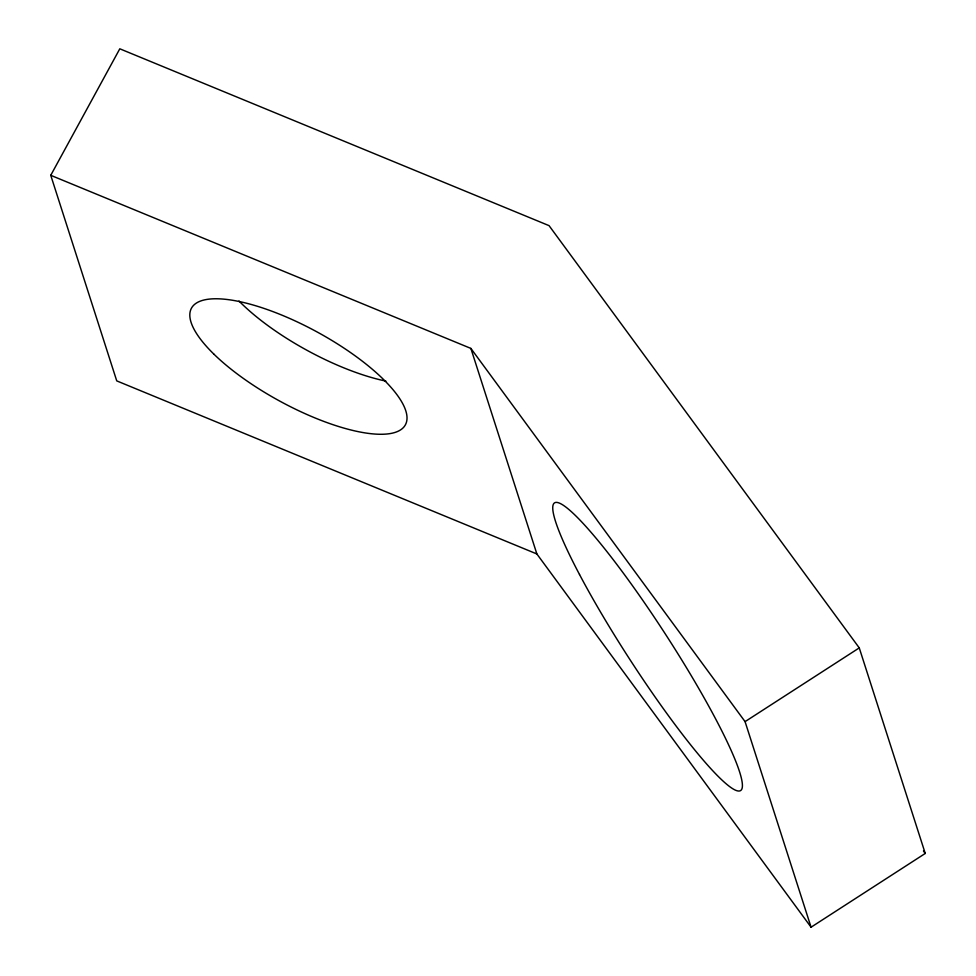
<?xml version="1.0" encoding="UTF-8"?>
<svg xmlns="http://www.w3.org/2000/svg" width="976" height="976" viewBox="0 0 976 976"><rect width="100%" height="100%" fill="white"/><g stroke="black" fill="none" stroke-linecap="round" stroke-linejoin="round"><path stroke-width="1.46" d="M50.752 175.314L119.804 48.8L549.049 225.639L859.258 647.893L925.248 853.451L811.068 927.2L536.873 553.965L470.871 348.408L50.752 175.314L116.742 380.884L536.873 553.965M811.068 927.2L745.066 721.63L859.258 647.893M923.455 850.999L925.248 853.451M470.871 348.408L745.066 721.63M385.849 381.079A121.817 39.284 28.6 0 1 238.998 301.023M579.512 574.498A171.312 21.814 57.1 0 0 738.588 791.024A171.312 21.814 57.1 0 0 624.25 574.364A171.312 21.814 57.1 0 0 579.512 574.498M213.683 353.934A121.817 39.284 28.6 0 0 399.55 430.501A121.817 39.284 28.6 0 0 281.869 315.126A121.817 39.284 28.6 0 0 213.683 353.934"/></g></svg>
